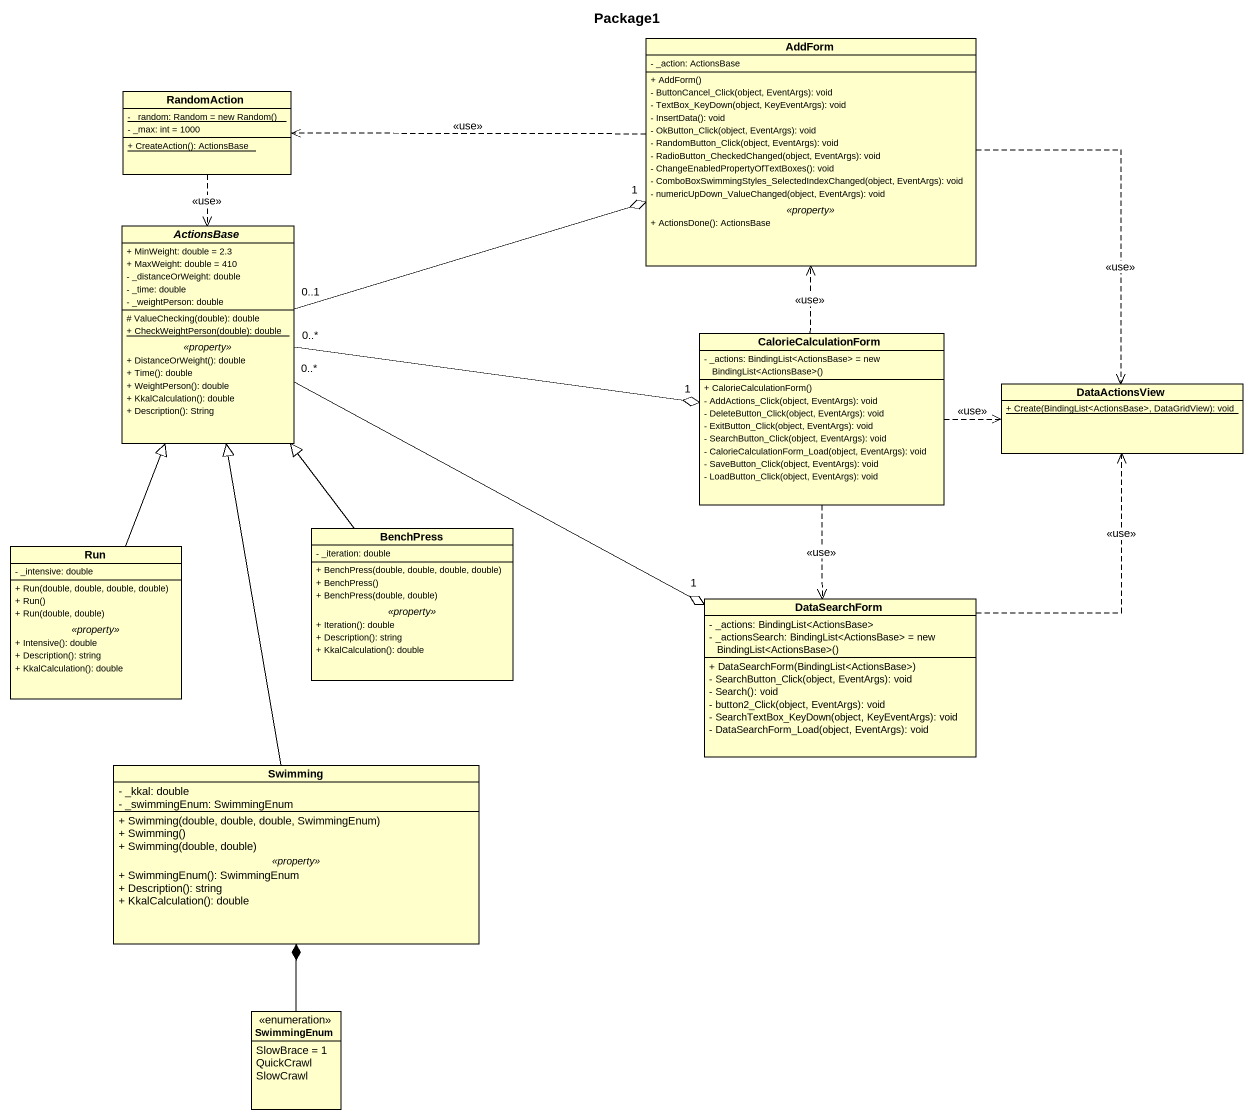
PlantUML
@startuml
title Package1
hide circle
hide empty members
skinparam classAttributeIconSize 0
class AddForm {
  - _action: ActionsBase
  --
  + AddForm()
  - ButtonCancel_Click(object, EventArgs): void
  - TextBox_KeyDown(object, KeyEventArgs): void
  - InsertData(): void
  - OkButton_Click(object, EventArgs): void
  - RandomButton_Click(object, EventArgs): void
  - RadioButton_CheckedChanged(object, EventArgs): void
  - ChangeEnabledPropertyOfTextBoxes(): void
  - ComboBoxSwimmingStyles_SelectedIndexChanged(object, EventArgs): void
  - numericUpDown_ValueChanged(object, EventArgs): void
  .. <<property>> ..
  + ActionsDone(): ActionsBase
}
class RandomAction {
  {static} {field} - _random: Random = new Random()
  - _max: int = 1000
  {static} + CreateAction(): ActionsBase
}
abstract class ActionsBase {
  + MinWeight: double = 2.3
  + MaxWeight: double = 410
  - _distanceOrWeight: double
  - _time: double
  - _weightPerson: double
  --
  # ValueChecking(double): double
  {static} + CheckWeightPerson(double): double
  .. <<property>> ..
  + DistanceOrWeight(): double
  + Time(): double
  + WeightPerson(): double
  + KkalCalculation(): double
  + Description(): String
}
class CalorieCalculationForm {
  {field} - _actions: BindingList<ActionsBase> = new BindingList<ActionsBase>()
  + CalorieCalculationForm()
  - AddActions_Click(object, EventArgs): void
  - DeleteButton_Click(object, EventArgs): void
  - ExitButton_Click(object, EventArgs): void
  - SearchButton_Click(object, EventArgs): void
  - CalorieCalculationForm_Load(object, EventArgs): void
  - SaveButton_Click(object, EventArgs): void
  - LoadButton_Click(object, EventArgs): void
}
class DataActionsView {
  {static} + Create(BindingList<ActionsBase>, DataGridView): void
}
class BenchPress {
  - _iteration: double
  --
  + BenchPress(double, double, double, double)
  + BenchPress()
  + BenchPress(double, double)
  .. <<property>> ..
  + Iteration(): double
  + Description(): string
  + KkalCalculation(): double
}
class Run {
  - _intensive: double
  --
  + Run(double, double, double, double)
  + Run()
  + Run(double, double)
  .. <<property>> ..
  + Intensive(): double
  + Description(): string
  + KkalCalculation(): double
}
class DataSearchForm {
  - _actions: BindingList<ActionsBase>
  {field} - _actionsSearch: BindingList<ActionsBase> = new BindingList<ActionsBase>()
  + DataSearchForm(BindingList<ActionsBase>)
  - SearchButton_Click(object, EventArgs): void
  - Search(): void
  - button2_Click(object, EventArgs): void
  - SearchTextBox_KeyDown(object, KeyEventArgs): void
  - DataSearchForm_Load(object, EventArgs): void
}
class Swimming {
  - _kkal: double
  - _swimmingEnum: SwimmingEnum
  --
  + Swimming(double, double, double, SwimmingEnum)
  + Swimming()
  + Swimming(double, double)
  .. <<property>> ..
  + SwimmingEnum(): SwimmingEnum
  + Description(): string
  + KkalCalculation(): double
}
enum SwimmingEnum {
  SlowBrace = 1
  QuickCrawl
  SlowСrawl
}
AddForm .left.> RandomAction : <<use>>
AddForm ..> DataActionsView : <<use>>
RandomAction ..> ActionsBase : <<use>>
ActionsBase "0..1" -right-o "1" AddForm
ActionsBase "0..*" -right-o "1" CalorieCalculationForm
ActionsBase "0..*" -right-o "1" DataSearchForm
CalorieCalculationForm .up.> AddForm : <<use>>
CalorieCalculationForm .right.> DataActionsView : <<use>>
CalorieCalculationForm ..> DataSearchForm : <<use>>
BenchPress -up-|> ActionsBase
Run -up-|> ActionsBase
DataSearchForm .up.> DataActionsView : <<use>>
Swimming -up-|> ActionsBase
SwimmingEnum -up-* Swimming
@enduml
